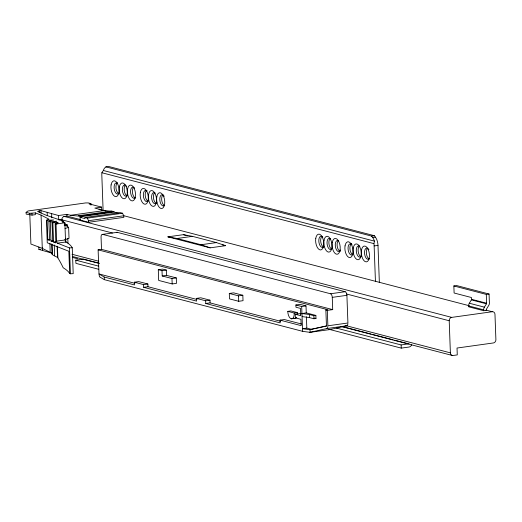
<?xml version="1.0" encoding="UTF-8"?>
<svg xmlns="http://www.w3.org/2000/svg" width="522" height="522" viewBox="0 0 522 522"><rect width="100%" height="100%" fill="white"/><g stroke="black" fill="none" stroke-linecap="round" stroke-linejoin="round"><path stroke-width="0.78" d="M67.371 226.502L67.312 224.91L65.563 224.46L61.824 219.338A3.047 2.59 -75.4 0 1 64.317 216.447L66.973 216.075L80.76 219.664M469.317 303.23L471.386 299.882A0.894 0.763 -75.4 0 0 471.542 299.302L471.477 297.533L454.114 293.012L453.853 285.958L456.626 285.567L489.068 294.023L489.395 302.838A4.124 3.504 -75.4 0 1 488.683 305.527L486.615 308.874A0.894 0.763 -75.4 0 0 486.458 309.455L486.491 310.336L483.718 310.727L468.639 306.799L468.606 305.912A4.124 3.504 -75.4 0 1 469.317 303.23L484.396 307.158L486.465 303.811A0.894 0.763 -75.4 0 0 486.621 303.23L486.295 294.408L453.853 285.958M379.357 282.585L377.993 245.399A8.965 4.45 82 0 0 375.429 237.164L374.326 235.709L108.687 166.492L105.914 166.877L104.896 167.784A8.965 4.45 82 0 0 103.369 170.498A11.099 5.768 -64.1 0 0 101.888 172.743A8.965 4.45 82 0 0 101.816 174.981L103.121 210.666M409.098 343.73L401.124 344.944L336.533 328.116M26.1 212.343L29.754 213.296L35.313 212.885L35.379 214.653L32.025 215.116L26.165 214.111L26.1 212.343L27.979 210.986L85.601 202.934L88.407 202.927L90.919 203.587L90.978 205.211M62.64 222.418L62.581 220.884L61.831 221.145A207.965 36.468 -2.1 0 1 64.872 222.783L65.491 239.892A1.749 0.45 85.2 0 0 65.557 240.603A1.807 0.457 85 0 0 65.772 241.497A1.886 0.47 84.8 0 0 65.955 241.862L66.046 241.954A207.965 36.468 -2.1 0 1 72.251 247.767L73.204 273.652L70.437 273.796L69.667 273.489L68.852 251.265L47.254 242.789L46.432 220.258L48.977 219.175L41.068 215.084L35.313 212.885M29.754 213.296L30.909 244.042L42.289 248.374L50.96 252.7L52.892 255.03L57.511 257.418A5.337 2.858 8.4 0 1 57.87 257.888A245.999 131.825 8.4 0 1 63.214 267.779A204.598 35.881 -2.1 0 1 69.667 273.489M65.041 228.558L68.623 227.311L69.028 238.293L64.702 239.8M47.124 220.532L47.828 239.774L49.59 240.466L48.885 221.224L53.629 219.977L46.432 220.258M50.269 221.765L50.973 241.007L52.735 241.699L52.024 222.457L56.767 221.211L50.269 221.765L48.885 221.224M52.859 222.783L53.564 242.025L55.874 242.932L55.169 223.69L58.327 222.855L56.852 222.281L52.859 222.783L52.024 222.457M134.898 283.309L99.03 273.959L104.237 277.045L134.487 284.927L134.389 282.213L143.57 284.601L143.667 287.322L196.579 301.109L196.481 298.388L205.668 300.783L205.766 303.497L280.164 322.883L280.06 320.143L301.161 325.643L300.933 319.307L295.361 317.859L295.23 314.244L300.796 315.693L300.535 308.424L295.961 307.236L295.883 304.992L301.69 306.505L301.951 313.513L306.264 312.906L315.862 315.412L315.973 318.479L313.97 318.759L309.572 317.611L302.062 316.58L302.506 328.71L309.644 329.689L326.452 325.898L325.865 309.996L327.868 309.716L98.116 249.849L98.984 273.397A3.23 1.605 82 0 0 99.03 273.959L99.063 274.383A3.197 0.829 85.2 0 0 99.291 275.649L99.395 276.021A3.38 0.881 85.2 0 0 99.754 276.849M309.644 329.689L326.863 325.982M100.002 277.104L104.335 279.661L302.682 331.346L309.983 332.338L326.752 328.553L346.784 325.754A3.23 1.605 82 0 0 347.887 323.816M346.784 325.754L330.054 329.539L309.983 332.338M65.165 225.295L67.312 224.91M90.919 203.587L89.027 203.848L101.64 207.136L101.757 210.386M118.651 213.276L114.064 212.082L113.881 211.508L80.055 216.232L70.496 215.286L66.907 214.353L58.549 215.521L40.977 210.634L39.437 210.849L39.489 212.363M101.64 207.136L94.821 208.089L106.018 211.09M70.496 215.286L104.322 210.562L113.881 211.508M78.228 215.756L112.06 211.032M80.055 216.232L80.238 216.806L114.064 212.082M61.792 219.475L58.712 219.906L58.549 215.521M80.088 217.322L84.962 218.587L84.923 217.53L120.138 212.611L122.526 213.237L123.766 215.775L123.851 217.354L88.642 222.274L80.14 220.056L80.088 217.322L81.471 217.126L80.238 216.806M84.923 217.53L87.311 218.157L122.526 213.237M55.169 223.69L56.024 224.023L64.872 222.783M87.311 218.157L88.551 220.695L123.766 215.775M64.245 224.643L65.563 224.46M102.586 234.371L330.498 293.762A3.23 1.605 82 0 1 332.26 297.364L332.71 309.624L101.509 249.379L101.059 237.118A3.23 1.605 82 0 1 102.586 234.371L117.228 232.329L345.14 291.713A3.23 1.605 82 0 1 346.902 295.322L347.92 323.001L327.881 325.8L327.32 310.375L325.865 309.996M56.024 224.023L56.644 241.125L65.491 239.892M56.637 241.125A1.801 0.666 83.9 0 0 57.394 243.154L66.046 241.954M38.83 247.023L38.915 249.464L40.52 249.235M42.347 247.996L42.432 250.436L42.484 247.976M167.921 236.838L183.333 234.685L192.448 236.342L216.389 242.586L225.556 245.686L210.144 247.839L167.921 236.838L177.036 238.495L200.977 244.733L210.144 247.839M177.036 238.495L192.448 236.342M98.116 249.849L101.509 249.379M98.756 269.3L75.912 263.349L75.794 260.178L83.5 259.101L99.258 263.205M200.977 244.733L216.389 242.586M105.914 166.877L371.547 236.094L374.326 235.709M371.547 236.094L372.656 237.556L375.429 237.164M158.283 269.711L162.596 269.104L166.329 270.076L166.525 275.368L176.292 277.913L176.488 283.348L172.175 283.948L158.675 280.431L158.283 269.711L162.009 270.683L166.329 270.076M375.448 281.626L374.137 245.94L377.993 245.399M162.009 270.683L162.205 275.975L166.525 275.368M134.389 282.213L138.702 281.606L147.883 284.001L147.987 286.715L197.003 299.491M162.205 275.975L171.973 278.52L176.292 277.913M143.57 284.601L147.883 284.001M143.667 287.322L147.987 286.715M229.302 293.455L233.615 292.855L242.828 295.256L243.024 300.685L238.711 301.285L229.497 298.891L229.302 293.455L238.515 295.857L242.828 295.256M196.481 298.388L200.794 297.788L209.981 300.183L210.079 302.897L280.562 321.265M205.668 300.783L209.981 300.183M205.766 303.497L210.079 302.897M330.498 293.762L345.14 291.713M332.26 297.364L346.902 295.322M295.883 304.992L300.196 304.391L306.009 305.905L306.264 312.906M301.69 306.505L306.009 305.905M294.323 318.361L291.243 318.792A6.277 3.119 82 0 1 287.811 311.366L290.891 310.936L297.272 312.593A6.277 3.119 82 0 1 297.246 314.577M287.811 311.366L294.193 313.024L297.272 312.593M295.23 314.244L299.543 313.644L300.94 314.003M327.32 310.375L332.71 309.624M295.361 317.859L296.803 317.657M280.06 320.143L284.373 319.542L301.572 324.018M301.951 313.513L309.455 314.544L313.852 315.686L315.862 315.412M486.295 294.408L489.068 294.023M302.506 328.71L306.819 328.103L311.758 329.395M63.912 216.343L451.719 317.389L492.246 311.725A3.047 2.59 -75.4 0 1 494.973 314.361L495.9 339.594A3.047 2.59 -75.4 0 1 493.388 342.954L457.024 348.037L457.272 354.908L453.116 355.489A3.047 2.59 -75.4 0 1 450.382 352.852L345.551 325.539M328.769 329.238L401.242 348.122L408.948 347.045A3.765 3.197 -75.4 0 0 411.708 344.735M47.828 239.774L50.079 239.494M50.973 241.007L53.218 240.72M53.564 242.025L55.965 241.725M64.245 225.7L65.85 225.511L68.623 227.311M57.394 243.161L69.491 247.911L72.251 247.767M103.369 170.498L374.411 241.125A11.099 5.768 -64.1 0 1 373.902 243.624A8.965 4.45 82 0 1 374.137 245.94M101.888 172.743L373.902 243.624M471.542 299.302L486.621 303.23M471.386 299.882L486.465 303.811M123.362 215.612L469.389 305.775M485.936 310.088L492.246 311.725M468.606 305.912L483.685 309.84L483.718 310.727M183.333 234.685L187.241 235.703M222.424 244.87L225.556 245.686M61.805 219.808L112.458 233.008M346.686 294.036L449.207 320.756A3.047 2.59 -75.4 0 1 451.719 317.389M72.043 254.273L98.841 261.254M314.498 318.094L315.973 318.479M341.877 326.42L345.022 327.242M346.601 327.653L371.018 334.015M372.597 334.426L393.079 339.763M394.652 340.174L407.258 343.456M72.382 256.459L99.18 263.44M341.16 326.491L452.3 355.456M72.956 257.555L77.68 258.788M38.915 249.464L42.576 250.416M42.432 250.436L51.606 253.026M75.794 260.178L98.638 266.129M62.581 220.884L46.465 215.345L37.91 211.664A3.589 0.626 -2.1 0 1 39.437 210.849M88.551 220.695L88.642 222.274M449.207 320.756L450.382 352.852M401.124 344.944L401.242 348.122M313.852 315.686L313.97 318.759M309.455 314.544L309.572 317.611M310.009 329.617L310.107 332.312M306.407 316.789L306.819 328.103M302.029 313.533L302.14 316.6M302.584 328.729L302.682 331.346M238.515 295.857L238.711 301.285M171.973 278.52L172.175 283.948M104.237 277.045L104.335 279.661M69.491 247.911L70.437 273.796M66.907 214.353L66.973 216.075M67.808 238.456L67.984 243.232M65.668 238.972L65.785 242.188M56.852 222.281L56.911 223.879M57.466 246.906L57.87 257.888M57.094 246.103L57.511 257.418M54.255 244.942L54.653 255.839M51.626 213.72L51.776 217.778M52.024 244.838L52.383 254.579M51.769 243.918L52.148 254.279M49.884 243.232L50.197 252.465M47.176 212.252L47.293 215.495M40.977 210.634L41.062 213.054M41.068 215.084L42.289 248.374M31.959 213.354L32.025 215.116M361.609 255.415A5.644 2.806 82 0 1 357.896 255.976A5.644 2.806 82 0 1 356.448 248.596A5.644 2.806 82 0 1 359.854 246.488M353.113 253.855A5.644 2.806 82 0 1 349.283 253.242A5.644 2.806 82 0 1 348.409 245.745A5.644 2.806 82 0 1 352.063 244.785M369.243 258.618A5.644 2.806 82 0 1 364.571 253.809A5.644 2.806 82 0 1 368.082 248.629M368.512 249.072A5.644 2.806 82 0 1 368.91 249.627M372.656 237.556A8.965 4.45 82 0 1 374.411 241.125M369.439 258.984A5.644 2.806 82 0 1 366.483 253.992A5.644 2.806 82 0 1 367.749 248.133M352.539 254.508A5.644 2.806 82 0 1 349.929 248.824A5.644 2.806 82 0 1 351.704 243.624M118.592 193.551A5.644 2.806 82 0 1 116.028 188.311A5.644 2.806 82 0 1 117.352 182.889M127.27 195.88A5.644 2.806 82 0 1 124.314 190.889A5.644 2.806 82 0 1 125.58 185.029M135.492 198.021A5.644 2.806 82 0 1 132.542 193.036A5.644 2.806 82 0 1 133.802 187.176M147.837 201.172A5.644 2.806 82 0 1 145.233 195.489A5.644 2.806 82 0 1 147.002 190.282M156.515 203.502A5.644 2.806 82 0 1 153.559 198.51A5.644 2.806 82 0 1 154.819 192.651M164.737 205.642A5.644 2.806 82 0 1 161.781 200.657A5.644 2.806 82 0 1 163.047 194.797M323.744 247.076A5.644 2.806 82 0 1 320.789 242.084A5.644 2.806 82 0 1 322.054 236.225M331.516 249.033A5.644 2.806 82 0 1 328.958 243.787A5.644 2.806 82 0 1 330.276 238.371M340.194 251.363A5.644 2.806 82 0 1 337.238 246.371A5.644 2.806 82 0 1 338.504 240.512M360.761 256.654A5.644 2.806 82 0 1 358.196 251.408A5.644 2.806 82 0 1 359.521 245.992M127.074 195.515A5.644 2.806 82 0 1 122.402 190.713A5.644 2.806 82 0 1 125.913 185.532M126.344 185.969A5.644 2.806 82 0 1 126.742 186.53M127.668 194.452A5.644 2.806 82 0 1 127.394 195.039M119.173 192.899A5.644 2.806 82 0 1 115.466 192.494A5.644 2.806 82 0 1 114.338 185.245A5.644 2.806 82 0 1 117.685 183.385M135.296 197.662A5.644 2.806 82 0 1 130.689 193.29A5.644 2.806 82 0 1 133.691 187.352M134.134 187.672A5.644 2.806 82 0 1 134.565 188.116M156.319 203.136A5.644 2.806 82 0 1 151.648 198.327A5.644 2.806 82 0 1 155.158 193.147M156.907 202.073A5.644 2.806 82 0 1 156.639 202.66M148.418 200.52A5.644 2.806 82 0 1 144.705 200.115A5.644 2.806 82 0 1 143.576 192.866A5.644 2.806 82 0 1 146.93 191.006M164.541 205.283A5.644 2.806 82 0 1 160.685 203.502A5.644 2.806 82 0 1 160.411 196.07A5.644 2.806 82 0 1 164.215 196.292M339.998 250.997A5.644 2.806 82 0 1 335.392 246.632A5.644 2.806 82 0 1 338.393 240.694M340.592 249.934A5.644 2.806 82 0 1 340.324 250.521M332.364 247.793A5.644 2.806 82 0 1 328.658 248.355A5.644 2.806 82 0 1 327.203 240.975A5.644 2.806 82 0 1 330.615 238.867M323.875 246.234A5.644 2.806 82 0 1 320.038 245.621A5.644 2.806 82 0 1 319.17 238.123A5.644 2.806 82 0 1 322.818 237.164M98.926 209.244A3.047 2.59 -75.4 0 1 101.092 210.183M483.685 309.84A4.124 3.504 -75.4 0 1 484.396 307.158M294.193 313.024A6.277 3.119 82 0 1 291.243 318.792M116.491 232.479A3.23 1.605 82 0 1 117.228 232.329M296.228 317.585A6.277 3.119 82 0 1 293.801 318.139M327.855 326.615A3.23 1.605 82 0 1 326.752 328.553M353.257 248.015A7.98 3.961 82 0 0 358.079 259.741A7.98 3.961 82 0 0 360.134 247.702A7.98 3.961 82 0 0 353.257 248.015M345.035 245.875A7.98 3.961 82 0 0 349.851 257.594A7.98 3.961 82 0 0 351.913 245.562A7.98 3.961 82 0 0 345.035 245.875M361.485 250.162A7.98 3.961 82 0 0 366.3 261.881A7.98 3.961 82 0 0 368.362 249.849A7.98 3.961 82 0 0 361.485 250.162M315.79 238.254A7.98 3.961 82 0 0 320.612 249.973A7.98 3.961 82 0 0 322.668 237.941A7.98 3.961 82 0 0 315.79 238.254M324.012 240.401A7.98 3.961 82 0 0 328.834 252.119A7.98 3.961 82 0 0 330.896 240.081A7.98 3.961 82 0 0 324.012 240.401M332.24 242.541A7.98 3.961 82 0 0 337.062 254.26A7.98 3.961 82 0 0 339.117 242.228A7.98 3.961 82 0 0 332.24 242.541M148.555 194.68A7.98 3.961 82 0 0 153.377 206.399A7.98 3.961 82 0 0 155.439 194.367A7.98 3.961 82 0 0 148.555 194.68M140.333 192.533A7.98 3.961 82 0 0 145.155 204.259A7.98 3.961 82 0 0 147.211 192.22A7.98 3.961 82 0 0 140.333 192.533M111.088 184.918A7.98 3.961 82 0 0 115.91 196.637A7.98 3.961 82 0 0 117.965 184.605A7.98 3.961 82 0 0 111.088 184.918M119.316 187.059A7.98 3.961 82 0 0 124.132 198.778A7.98 3.961 82 0 0 126.194 186.745A7.98 3.961 82 0 0 119.316 187.059M127.538 189.205A7.98 3.961 82 0 0 132.36 200.924A7.98 3.961 82 0 0 134.415 188.886A7.98 3.961 82 0 0 127.538 189.205M156.783 196.82A7.98 3.961 82 0 0 161.605 208.539A7.98 3.961 82 0 0 163.66 196.507A7.98 3.961 82 0 0 156.783 196.82"/></g></svg>
